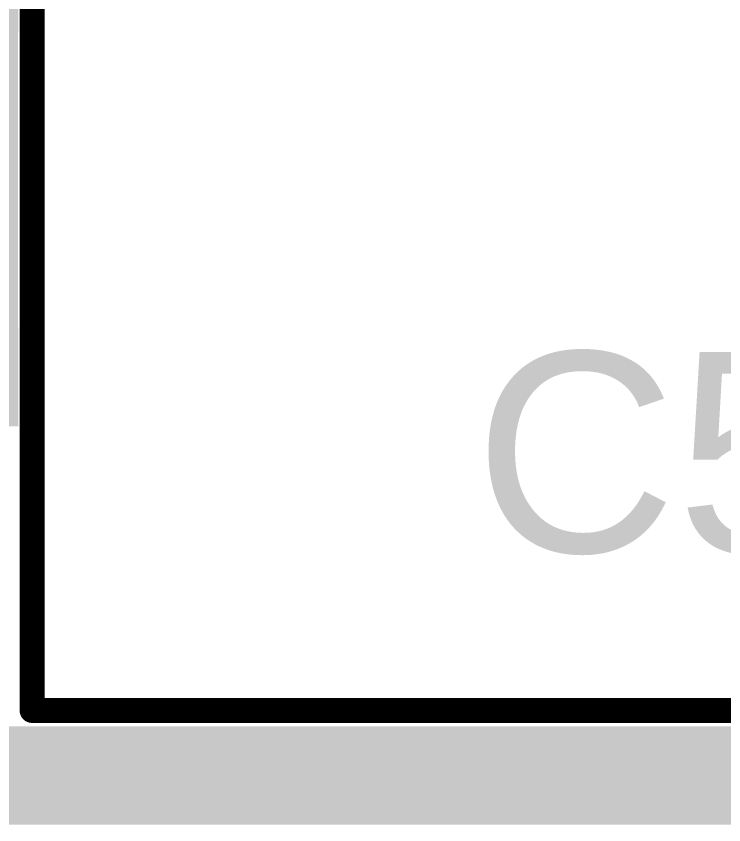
# Model space of a CAD drawing. Header units: inches. Extents: x -18 to 237, y -41 to 211.
# Drawn here: x 0.639 to 4.229, y 52.365 to 56.465 of the extents above; entities that cross this region are included whole.
import ezdxf

# ---------------------------------------------------------------- set-up
doc = ezdxf.new("R2010")
doc.units = ezdxf.units.IN
doc.layers.add('Top Layer', color=1, linetype='Continuous')
doc.layers.add('Top Overlay', color=2, linetype='Continuous')
doc.styles.add('Arial', font='', dxfattribs={"height": 0.2})
doc.styles.get('Arial').set_extended_font_data('Arial')

# ---------------------------------------------------------------- blocks, each defined once
blk = doc.blocks.new('ANT__163')
at = {"layer": 'Top Layer'}
for points in [[(-3.45, -2.86), (-2.95, -2.86), (-2.95, 4.94), (-3.45, 4.94)], [(-1.4283, 0.9408), (-0.9283, 0.9408), (-0.9283, 4.9408), (-1.4283, 4.9408)], [(1.0717, 4.9408), (0.5717, 4.9408), (0.5717, 0.9408), (1.0717, 0.9408)], [(1.0705, 0.9412), (1.0705, 1.4412), (-1.4295, 1.4412), (-1.4295, 0.9412)]]:
    blk.add_hatch(color=1, dxfattribs=at).paths.add_polyline_path(points)
at = {"layer": 'Top Overlay'}
for points in [[(-2.87, 0.87, 0.127, 0.127, 0), (-2.87, -3.4, 0.127, 0.127, 0)], [(-2.87, 0.87, 0.127, 0.127, 0), (7.14, 0.87, 0.127, 0.127, 0)]]:
    blk.add_lwpolyline(points, format="xyseb", dxfattribs=at)
blk.add_lwpolyline([(-2.9017, 0.87, 0.0635, 0.0635, 1), (-2.8382, 0.87, 0.0635, 0.0635, 1)], format="xyseb", close=True, dxfattribs=at)
blk.add_lwpolyline([(-2.9017, 0.87, 0.0635, 0.0635, 1), (-2.8382, 0.87, 0.0635, 0.0635, 1)], format="xyseb", close=True, dxfattribs=at)

msp = doc.modelspace()

# ---------------------------------------------------------------- block references
at = {"rotation": 90}
msp.add_blockref('ANT__163', (1.5902, 55.815), dxfattribs=at)

# ---------------------------------------------------------------- texts
at = {"layer": 'Top Overlay', "style": 'Arial'}
msp.add_text('C50', height=1.016, dxfattribs=at).set_placement((2.9638, 53.7466))

doc.saveas('drawing.dxf')
